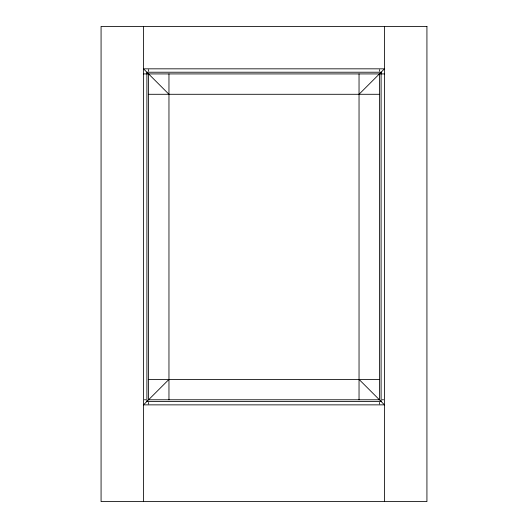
<?xml version="1.0" encoding="UTF-8"?>
<svg xmlns="http://www.w3.org/2000/svg" width="528" height="528" viewBox="0 0 528 528"><rect width="100%" height="100%" fill="white"/><g stroke="black" fill="none" stroke-linecap="round" stroke-linejoin="round"><path stroke-width="0.79" d="M359.04 94.288L384.496 68.831L143.504 68.831L168.96 94.288M168.96 379.408L143.504 404.864L384.496 404.864L359.04 379.408M143.504 73.92L384.496 73.92M148.592 94.288L379.408 94.288M148.592 379.408L379.408 379.408M144.382 399.769L145.906 399.769M382.094 399.769L383.618 399.769M384.496 26.4L384.496 501.6M379.408 69.709L379.408 71.227M379.408 73.92L379.408 399.769L148.592 399.769L148.592 73.92M379.408 402.461L379.408 403.986M359.04 73.92L359.04 399.769M168.96 73.92L168.96 399.769M148.592 69.709L148.592 71.227M148.592 402.461L148.592 403.986M143.504 26.4L143.504 501.6M426.928 26.4L101.072 26.4L101.072 501.6L426.928 501.6L426.928 26.4M381.104 72.224L146.896 72.224L146.896 401.471L381.104 401.471L381.104 72.224"/></g></svg>
